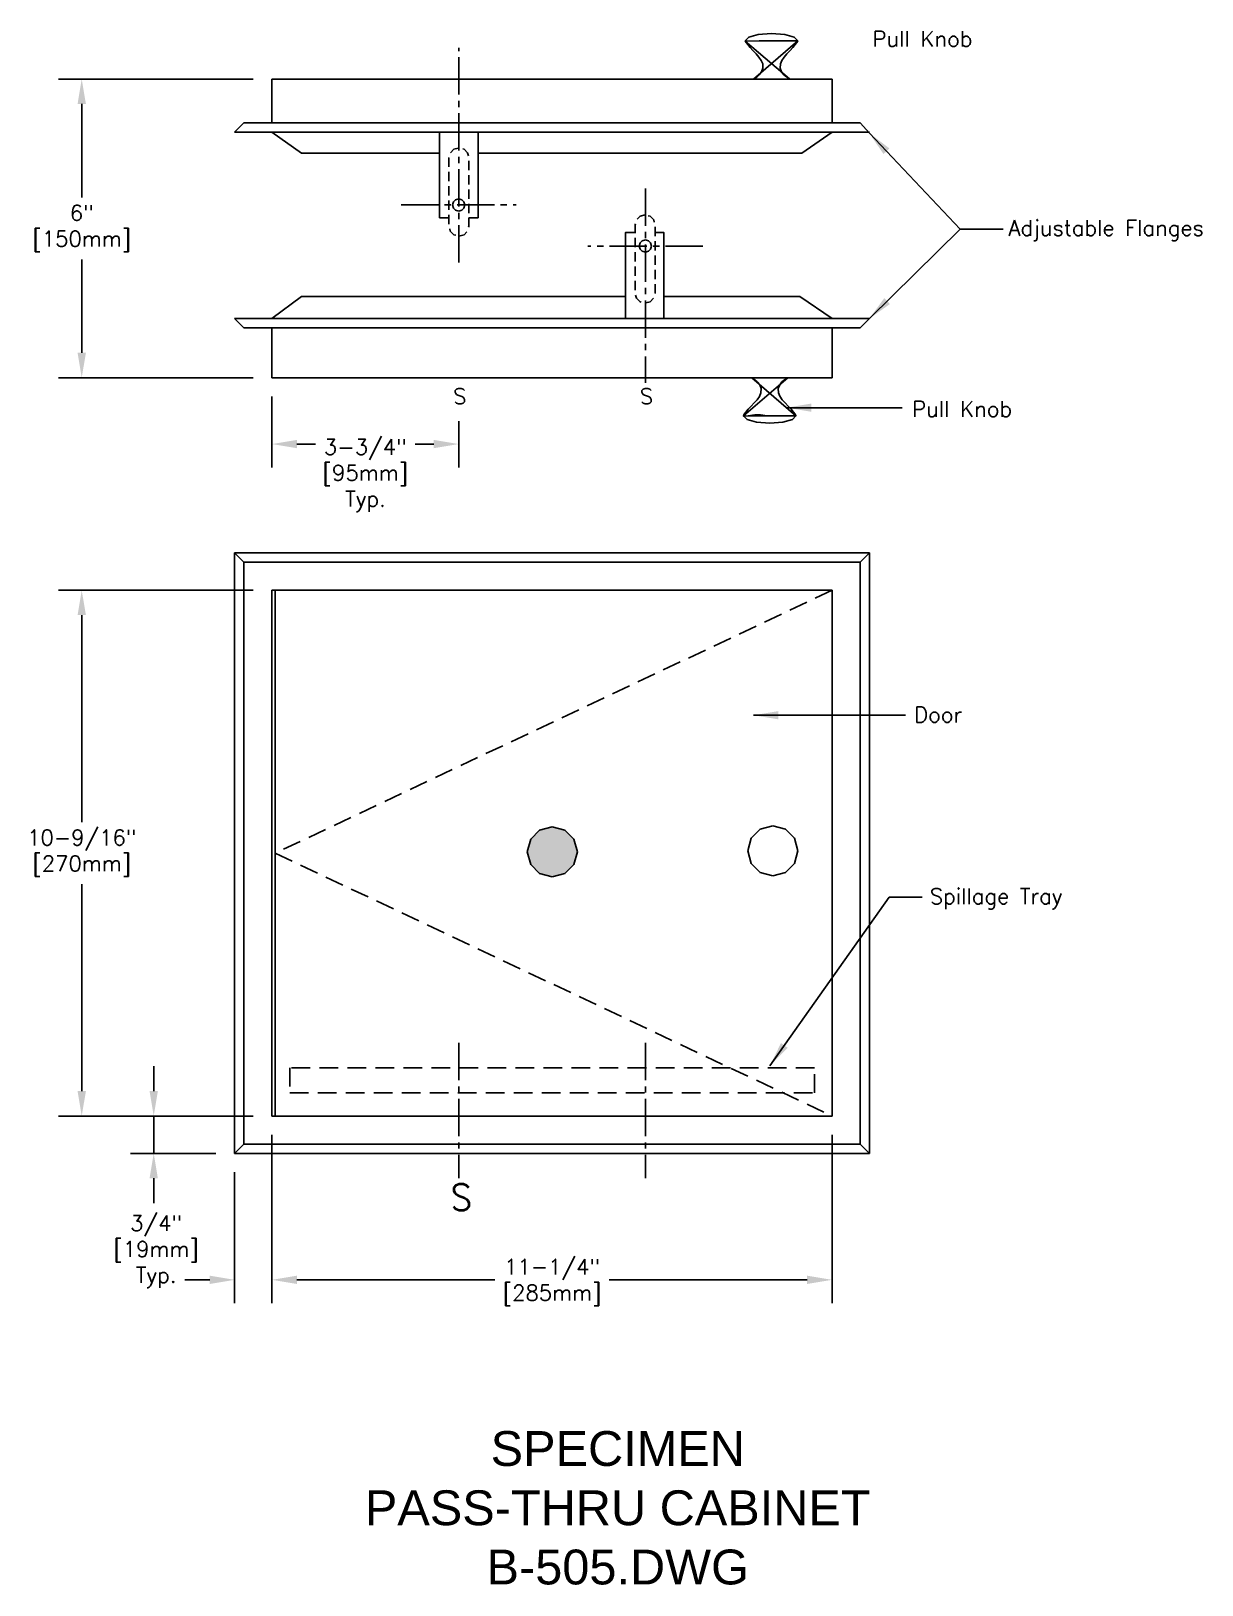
# Model space of a CAD drawing. Extents: x 1.8 to 25.3, y 1.6 to 32.9.
import ezdxf
from ezdxf.enums import TextEntityAlignment as Align

# ---------------------------------------------------------------- set-up
doc = ezdxf.new("R2010")
doc.units = 0
doc.header["$MEASUREMENT"] = 0
doc.header["$PDMODE"] = 3
doc.header["$PDSIZE"] = 1
doc.linetypes.add('CENTER2', pattern=[1.125, 0.75, -0.125, 0.125, -0.125])
doc.linetypes.add('HIDDEN2', pattern=[0.1875, 0.125, -0.0625])
doc.layers.get('0').update_dxf_attribs({"linetype": 'CONTINUOUS'})
doc.layers.get('DEFPOINTS').update_dxf_attribs({"linetype": 'CONTINUOUS'})
for name, color, linetype in [('DETAIL', 4, 'CONTINUOUS'), ('DIM', 1, 'CONTINUOUS'), ('TEXT', 2, 'CONTINUOUS')]:
    doc.layers.add(name, color=color, linetype=linetype)
doc.styles.add('ARIAL_5', font='ARIAL.TTF', dxfattribs={"height": 5})
doc.styles.add('DIM_S_7', font='simplex.shx', dxfattribs={"height": 0.3125})
doc.styles.add('SN0', font='ROMANS', dxfattribs={"width": 4e-06})
doc.dimstyles.new('DIM_S_7', dxfattribs={"dimtxt": 0.12, "dimasz": 0.5, "dimexe": 0.46875, "dimexo": 0.375, "dimgap": 0.09375, "dimtad": 1, "dimtih": 1, "dimtoh": 1, "dimdec": 5, "dimrnd": 0.0625, "dimzin": 0, "dimtxsty": 'DIM_S_7', "dimcen": 0.09375, "dimaunit": 1, "dimazin": 3, "dimtfac": 1, "dimtdec": 4, "dimtofl": 0, "dimtmove": 0, "dimatfit": 3, "dimtolj": 1, "dimtzin": 0})

# ---------------------------------------------------------------- blocks, each defined once
blk = doc.blocks.new('*D7')
at = {"color": 0, "linetype": 'BYBLOCK'}
for p, q in [((50.144, 12.118), (46.229, 12.118)), ((46.697, 11.618), (46.697, 7.459)), ((46.697, 2.056), (46.697, 6.215)), ((50.144, 1.556), (46.229, 1.556))]:
    blk.add_line(p, q, dxfattribs=at)
for points in [[(46.614, 11.618), (46.781, 11.618), (46.697, 12.118)], [(46.614, 2.056), (46.781, 2.056), (46.697, 1.556)]]:
    blk.add_solid(points, dxfattribs=at)
at = {"layer": 'DEFPOINTS', "color": 0, "linetype": 'BYBLOCK'}
for p in [(50.519, 12.118), (46.697, 1.556), (50.519, 1.556)]:
    blk.add_point(p, dxfattribs=at)
at = {"color": 0, "linetype": 'BYBLOCK', "insert": (46.697, 6.837), "char_height": 0.3125, "attachment_point": 5, "style": 'DIM_S_7'}
blk.add_mtext('\\A1;10-9/16"\\P[270mm]', dxfattribs=at)
blk = doc.blocks.new('*D8')
at = {"color": 0, "linetype": 'BYBLOCK'}
for p, q in [((50.519, 1.181), (50.519, -2.204)), ((61.769, 1.181), (61.769, -2.204)), ((51.019, -1.735), (54.994, -1.735)), ((61.269, -1.735), (57.294, -1.735))]:
    blk.add_line(p, q, dxfattribs=at)
for points in [[(51.019, -1.652), (51.019, -1.818), (50.519, -1.735)], [(61.269, -1.652), (61.269, -1.818), (61.769, -1.735)]]:
    blk.add_solid(points, dxfattribs=at)
at = {"layer": 'DEFPOINTS', "color": 0, "linetype": 'BYBLOCK'}
for p in [(50.519, 1.556), (61.769, 1.556), (61.769, -1.735)]:
    blk.add_point(p, dxfattribs=at)
at = {"color": 0, "linetype": 'BYBLOCK', "insert": (56.144, -1.786), "char_height": 0.3125, "attachment_point": 5, "style": 'DIM_S_7'}
blk.add_mtext('\\A1;11-1/4"\\P[285mm]', dxfattribs=at)
blk = doc.blocks.new('*D10')
at = {"color": 0, "linetype": 'BYBLOCK'}
for p, q in [((48.143, 2.056), (48.143, 2.556)), ((50.144, 1.556), (47.674, 1.556)), ((48.143, 1.556), (48.143, 0.806)), ((49.394, 0.806), (47.674, 0.806)), ((48.143, 0.306), (48.143, -0.194))]:
    blk.add_line(p, q, dxfattribs=at)
for points in [[(48.06, 2.056), (48.226, 2.056), (48.143, 1.556)], [(48.06, 0.306), (48.226, 0.306), (48.143, 0.806)]]:
    blk.add_solid(points, dxfattribs=at)
at = {"layer": 'DEFPOINTS', "color": 0, "linetype": 'BYBLOCK'}
for p in [(50.519, 1.556), (48.143, 0.806), (49.769, 0.806)]:
    blk.add_point(p, dxfattribs=at)
at = {"color": 0, "linetype": 'BYBLOCK', "insert": (48.194, -1.169), "char_height": 0.3125, "attachment_point": 5, "style": 'DIM_S_7'}
blk.add_mtext('\\A1;3/4"\\P[19mm]\\PTyp.', dxfattribs=at)
blk = doc.blocks.new('*D11')
at = {"color": 0, "linetype": 'BYBLOCK'}
for p, q in [((50.519, 16.013), (50.519, 14.587)), ((54.269, 15.513), (54.269, 14.587)), ((51.019, 15.055), (51.392, 15.055)), ((53.769, 15.055), (53.395, 15.055))]:
    blk.add_line(p, q, dxfattribs=at)
for points in [[(51.019, 15.139), (51.019, 14.972), (50.519, 15.055)], [(53.769, 15.139), (53.769, 14.972), (54.269, 15.055)]]:
    blk.add_solid(points, dxfattribs=at)
at = {"layer": 'DEFPOINTS', "color": 0, "linetype": 'BYBLOCK'}
for p in [(50.519, 16.388), (54.269, 15.888), (54.269, 15.055)]:
    blk.add_point(p, dxfattribs=at)
at = {"color": 0, "linetype": 'BYBLOCK', "insert": (52.394, 14.424), "char_height": 0.3125, "attachment_point": 5, "style": 'DIM_S_7'}
blk.add_mtext('\\A1;3-3/4"\\P[95mm]\\PTyp.', dxfattribs=at)
blk = doc.blocks.new('*D12')
at = {"color": 0, "linetype": 'BYBLOCK'}
for p, q in [((50.144, 22.388), (46.229, 22.388)), ((46.697, 21.888), (46.697, 20.01)), ((46.697, 16.888), (46.697, 18.766)), ((50.144, 16.388), (46.229, 16.388))]:
    blk.add_line(p, q, dxfattribs=at)
for points in [[(46.614, 21.888), (46.781, 21.888), (46.697, 22.388)], [(46.614, 16.888), (46.781, 16.888), (46.697, 16.388)]]:
    blk.add_solid(points, dxfattribs=at)
at = {"layer": 'DEFPOINTS', "color": 0, "linetype": 'BYBLOCK'}
for p in [(50.519, 22.388), (46.697, 16.388), (50.519, 16.388)]:
    blk.add_point(p, dxfattribs=at)
at = {"color": 0, "linetype": 'BYBLOCK', "insert": (46.697, 19.388), "char_height": 0.3125, "attachment_point": 5, "style": 'DIM_S_7'}
blk.add_mtext('\\A1;6"\\P[150mm]', dxfattribs=at)

msp = doc.modelspace()

# ---------------------------------------------------------------- hatches: boundary and pattern name
at = {"layer": 'DETAIL', "linetype": 'CONTINUOUS'}
msp.add_hatch(color=256, dxfattribs=at).paths.add_polyline_path([(12.242157, 15.871547), (12.496108, 15.940221), (12.676581, 16.120663), (12.745263, 16.37452), (12.676581, 16.628448), (12.496108, 16.808913), (12.242157, 16.877595), (11.988207, 16.808913), (11.80768, 16.628448), (11.738966, 16.37452), (11.80768, 16.120663), (11.988207, 15.940221)])

# ---------------------------------------------------------------- linework, layer by layer
at = {"layer": 'DEFPOINTS', "color": 0, "linetype": 'BYBLOCK'}
for p in [(6.611319, 11.065918), (5.861319, 10.315918)]:
    msp.add_point(p, dxfattribs=at)
at = {"layer": 'DETAIL', "linetype": 'CONTINUOUS'}
for p, q in [((6.611319, 31.026512), (6.611319, 31.898585)), ((6.611319, 31.898585), (17.861562, 31.898585)), ((17.861562, 31.898585), (17.861562, 31.026512)), ((6.048819, 31.015327), (5.861319, 30.827827)), ((18.424062, 31.015327), (6.048819, 31.015327)), ((18.424062, 31.015327), (18.611562, 30.810823)), ((18.611562, 30.827827), (5.861319, 30.827827)), ((7.20433, 30.406937), (6.611319, 30.827827)), ((17.861562, 30.827827), (17.257348, 30.406937)), ((9.976899, 30.406937), (7.20433, 30.406937)), ((17.257348, 30.406937), (10.751592, 30.406937)), ((6.611319, 27.086578), (7.202782, 27.527971)), ((7.202782, 27.527971), (13.709847, 27.527971)), ((14.484548, 27.527971), (17.211472, 27.527971)), ((17.211472, 27.527971), (17.861562, 27.086578)), ((18.611562, 27.086578), (5.861319, 27.086578)), ((5.861319, 27.086578), (6.048819, 26.899078)), ((18.424062, 26.899078), (6.048819, 26.899078)), ((6.611319, 26.899078), (6.611319, 25.898585)), ((17.861562, 25.898585), (17.861562, 26.899078)), ((18.424062, 26.899078), (18.611562, 27.086578)), ((6.611319, 25.898585), (17.861562, 25.898585))]:
    msp.add_line(p, q, dxfattribs=at)
at = {"layer": 'DETAIL', "linetype": 'CENTER2'}
for p, q in [((10.361319, 12.536441), (10.361319, 9.815918)), ((14.111562, 12.536441), (14.111562, 9.815918))]:
    msp.add_line(p, q, dxfattribs=at)
at = {"layer": 'DETAIL', "linetype": 'CONTINUOUS'}
for points in [[(16.284537, 31.897512), (16.347607, 31.93766), (16.399289, 31.98366), (16.445197, 32.040978), (16.473902, 32.115583), (16.468174, 32.201638), (16.439476, 32.270491), (16.393475, 32.339289), (16.336157, 32.402421), (16.272994, 32.471305), (16.215676, 32.528623), (16.169777, 32.591786), (16.135351, 32.631934), (16.118514, 32.666391), (16.190546, 32.740102), (16.379787, 32.792508), (16.64598, 32.812461), (16.912243, 32.792508), (17.101469, 32.740102), (17.17347, 32.666391)], [(17.00754, 31.899137), (16.944377, 31.939284), (16.89278, 31.98516), (16.846912, 32.042509), (16.818175, 32.117083), (16.823896, 32.203138), (16.852632, 32.272022), (16.898508, 32.340883), (16.955826, 32.404038), (17.01899, 32.472805), (17.076424, 32.530248), (17.1223, 32.593286), (17.156727, 32.633465), (17.17347, 32.667891), (16.901408, 32.664083), (16.394532, 32.663484), (16.118087, 32.66067)], [(10.361319, 29.24672), (10.422787, 29.263338), (10.466464, 29.307022), (10.48309, 29.368483), (10.466464, 29.429866), (10.422787, 29.473535), (10.361319, 29.490154), (10.299935, 29.473535), (10.256275, 29.429866), (10.239648, 29.368483), (10.256275, 29.307022), (10.299935, 29.263338)], [(10.361319, 29.24672), (10.422787, 29.263338), (10.466464, 29.307022), (10.48309, 29.368483), (10.466464, 29.429866), (10.422787, 29.473535), (10.361319, 29.490154), (10.299935, 29.473535), (10.256275, 29.429866), (10.239648, 29.368483), (10.256275, 29.307022), (10.299935, 29.263338)], [(14.111562, 28.66521), (14.050094, 28.648584), (14.006394, 28.604923), (13.989768, 28.543532), (14.006394, 28.482071), (14.050094, 28.438387), (14.111562, 28.421769), (14.172945, 28.438387), (14.216591, 28.482071), (14.233209, 28.543532), (14.216591, 28.604923), (14.172945, 28.648584)], [(14.111562, 28.66521), (14.050094, 28.648584), (14.006394, 28.604923), (13.989768, 28.543532), (14.006394, 28.482071), (14.050094, 28.438387), (14.111562, 28.421769), (14.172945, 28.438387), (14.216591, 28.482071), (14.233209, 28.543532), (14.216591, 28.604923), (14.172945, 28.648584)], [(16.970393, 25.898585), (16.907346, 25.858399), (16.855633, 25.81253), (16.809757, 25.755088), (16.781051, 25.6806), (16.78678, 25.59446), (16.815485, 25.525692), (16.861354, 25.456808), (16.918796, 25.393645), (16.981959, 25.324885), (17.039277, 25.267443), (17.085153, 25.204404), (17.119611, 25.164249), (17.136439, 25.129792), (17.064407, 25.056088), (16.875158, 25.003675), (16.60895, 24.98373), (16.342702, 25.003675), (16.153493, 25.056088), (16.081484, 25.129792)], [(16.247413, 25.897054), (16.310577, 25.856906), (16.362174, 25.810906), (16.408042, 25.753588), (16.436779, 25.678983), (16.431058, 25.592929), (16.402321, 25.524076), (16.356445, 25.455184), (16.29901, 25.392145), (16.235964, 25.323261), (16.178529, 25.265943), (16.132653, 25.20278), (16.098227, 25.162632), (16.081484, 25.128175), (16.35353, 25.132069), (16.860382, 25.132699), (17.136867, 25.135513)], [(16.555853, 25.133802), (16.179384, 25.133802), (16.307631, 25.152147), (16.427692, 25.152147)], [(16.868054, 25.133802), (17.014885, 25.133802)], [(18.611562, 10.315918), (18.611562, 22.378418), (5.861319, 22.378418), (5.861319, 10.315918)], [(18.424062, 10.503418), (18.424062, 22.190918), (6.048819, 22.190918), (6.048819, 10.503418)], [(17.861562, 11.065918), (17.861562, 21.628418), (6.611319, 21.628418), (6.611319, 11.065918)], [(12.242157, 15.871547), (12.496108, 15.940221), (12.676581, 16.120663), (12.745263, 16.37452), (12.676581, 16.628448), (12.496108, 16.808913), (12.242157, 16.877595), (11.988207, 16.808913), (11.80768, 16.628448), (11.738966, 16.37452), (11.80768, 16.120663), (11.988207, 15.940221)], [(12.242157, 15.871547), (12.496108, 15.940221), (12.676581, 16.120663), (12.745263, 16.37452), (12.676581, 16.628448), (12.496108, 16.808913), (12.242157, 16.877595), (11.988207, 16.808913), (11.80768, 16.628448), (11.738966, 16.37452), (11.80768, 16.120663), (11.988207, 15.940221)]]:
    msp.add_lwpolyline(points, close=True, dxfattribs=at)
at = {"layer": 'DETAIL', "linetype": 'CENTER2'}
for points in [[(10.361319, 28.210817), (10.361319, 32.522819)], [(14.111562, 29.701146), (14.111562, 25.792477)], [(9.203704, 29.368483), (11.519034, 29.368483)], [(15.269123, 28.543542), (12.953852, 28.543427)]]:
    msp.add_lwpolyline(points, dxfattribs=at)
at = {"layer": 'DETAIL', "linetype": 'CONTINUOUS'}
for points in [[(10.567947, 29.110257), (10.751592, 29.110257), (10.751592, 30.827827), (9.976899, 30.827827), (9.976899, 29.110257)], [(10.567947, 29.110257), (10.751592, 29.110257), (10.751592, 30.827827), (9.976899, 30.827827), (9.976899, 29.110257)], [(9.976899, 29.110257), (10.166233, 29.110257)], [(9.976899, 29.110257), (10.166233, 29.110257)], [(13.709847, 27.086578), (14.484548, 27.086578), (14.484548, 28.813107), (14.306625, 28.813107)], [(13.90491, 28.813107), (13.709847, 28.813107), (13.709847, 27.086578)], [(13.709847, 27.086578), (14.484548, 27.086578), (14.484548, 28.813107), (14.306625, 28.813107)], [(13.90491, 28.813107), (13.709847, 28.813107), (13.709847, 27.086578)], [(6.048819, 22.190918), (5.861319, 22.378418)], [(18.424062, 22.190918), (18.611562, 22.378418)], [(6.677815, 21.628418), (6.677815, 11.065918)], [(16.67202, 16.894882), (16.418131, 16.826177), (16.237627, 16.645673), (16.168914, 16.391784)], [(17.175211, 16.391784), (17.106505, 16.645673), (16.92597, 16.826177), (16.67202, 16.894882)], [(16.168914, 16.391784), (16.237627, 16.137857), (16.418131, 15.957392), (16.67202, 15.88871)], [(16.67202, 15.88871), (16.92597, 15.957392), (17.106505, 16.137857), (17.175211, 16.391784)], [(6.048819, 10.503418), (5.861319, 10.315918)], [(18.424062, 10.503418), (18.611562, 10.315918)]]:
    msp.add_lwpolyline(points, dxfattribs=at)
at = {"layer": 'DETAIL', "linetype": 'HIDDEN2', "ltscale": 1.5, "flags": 128}
for points in [[(10.367133, 28.743093), (10.468485, 28.770509), (10.540532, 28.842549), (10.567947, 28.943877), (10.567947, 30.315068), (10.540532, 30.416443), (10.468485, 30.488459), (10.367133, 30.515851), (10.265734, 30.488459), (10.193656, 30.416443), (10.166233, 30.315068), (10.166233, 28.943877), (10.193656, 28.842549), (10.265734, 28.770509)], [(14.105841, 29.168829), (14.00442, 29.141437), (13.932333, 29.069413), (13.90491, 28.968022), (13.90491, 27.596855), (13.932333, 27.495518), (14.00442, 27.423471), (14.105841, 27.39604), (14.20717, 27.423471), (14.27921, 27.495518), (14.306625, 27.596855), (14.306625, 28.968022), (14.27921, 29.069413), (14.20717, 29.141437)]]:
    msp.add_lwpolyline(points, close=True, dxfattribs=at)
at = {"layer": 'DETAIL', "linetype": 'HIDDEN2', "ltscale": 3}
msp.add_lwpolyline([(17.861562, 21.628418), (6.677815, 16.347168), (17.861562, 11.065918)], dxfattribs=at)
msp.add_lwpolyline([(6.970801, 11.531532), (17.506083, 11.531532), (17.506083, 12.036441), (6.970801, 12.036441)], close=True, dxfattribs=at)
at = {"layer": 'DIM', "linetype": 'CONTINUOUS'}
for p, q in [((6.611319, 10.690918), (6.611319, 7.306484)), ((5.861319, 9.940918), (5.861319, 7.306484)), ((5.361319, 7.775234), (4.861319, 7.775234)), ((7.111319, 7.775234), (7.611319, 7.775234))]:
    msp.add_line(p, q, dxfattribs=at)
for points in [[(5.361319, 7.858567), (5.361319, 7.6919), (5.861319, 7.775234)], [(7.111319, 7.858567), (7.111319, 7.6919), (6.611319, 7.775234)]]:
    msp.add_solid(points, dxfattribs=at)

# ---------------------------------------------------------------- texts
at = {"layer": 'DETAIL', "linetype": 'CONTINUOUS', "style": 'SN0', "width": 0.998879}
msp.add_text('S', height=0.528111, dxfattribs=at).set_placement((10.200688, 9.169832), (10.627727, 9.169832), align=Align.FIT)
at = {"layer": 'DIM', "linetype": 'CONTINUOUS', "style": 'DIM_S_7'}
for s, p in [('Pull Knob', (18.671725, 32.549309)), ('Adjustable Flanges', (21.407593, 28.750589)), ('S', (10.253492, 25.37028)), ('S', (13.998475, 25.37028)), ('Pull Knob', (19.471817, 25.113725)), ('Door', (19.513561, 18.974151)), ('Spillage Tray', (19.827169, 15.325294))]:
    msp.add_text(s, height=0.3125, dxfattribs=at).set_placement(p)
at = {"layer": 'TEXT', "linetype": 'CONTINUOUS', "style": 'ARIAL_5'}
for s, p in [('SPECIMEN', (13.556744, 4.386789)), ('PASS-THRU CABINET', (13.556744, 3.196698)), ('B-505.DWG', (13.556744, 2.006606))]:
    msp.add_text(s, height=0.7, dxfattribs=at).set_placement(p, align=Align.MIDDLE)

# ---------------------------------------------------------------- dimensions: what is measured, and where the dimension line sits
at = {"layer": 'DIM', "linetype": 'CONTINUOUS'}
for base, p1, p2, text, picture, middle in [((2.789914, 25.898585), (6.611319, 31.898585), (6.611319, 25.898585), '6"\\P[150mm]', '*D12', (2.789914, 28.898585)), ((2.789914, 11.065918), (6.611319, 21.628418), (6.611319, 11.065918), '10-9/16"\\P[270mm]', '*D7', (2.789914, 16.347168))]:
    dim = msp.add_linear_dim(base=base, p1=p1, p2=p2, angle=90, text=text, dimstyle='DIM_S_7', override={"dimpost": '\\X'}, dxfattribs=at)
    dim.commit()
    dim.dimension.update_dxf_attribs({"geometry": picture, "text_midpoint": middle, "insert": (-43.907522, 9.510265)})
for base, p1, p2, text, picture, middle in [((10.361319, 24.565589), (6.611319, 25.898585), (10.361319, 25.398426), '3-3/4"\\P[95mm]\\PTyp.', '*D11', (8.486319, 23.934454)), ((17.861562, 7.775234), (6.611319, 11.065918), (17.861562, 11.065918), '11-1/4"\\P[285mm]', '*D8', (12.23644, 7.723814))]:
    dim = msp.add_linear_dim(base=base, p1=p1, p2=p2, text=text, dimstyle='DIM_S_7', override={"dimpost": '\\X'}, dxfattribs=at)
    dim.commit()
    dim.dimension.update_dxf_attribs({"geometry": picture, "text_midpoint": middle, "dimtype": 160, "insert": (-43.907522, 9.510265)})
dim = msp.add_linear_dim(base=(4.235405, 10.315918), p1=(6.611319, 11.065918), p2=(5.861319, 10.315918), angle=90, text='3/4"\\P[19mm]\\PTyp.', dimstyle='DIM_S_7', override={"dimpost": '\\X'}, dxfattribs=at)
dim.commit()
dim.dimension.update_dxf_attribs({"geometry": '*D10', "text_midpoint": (4.286845, 8.340845), "dimtype": 160, "insert": (-43.907522, 9.510265)})

# ---------------------------------------------------------------- leaders
for points in [[(18.611562, 30.810823), (20.435513, 28.883875), (21.299516, 28.883875)], [(18.611562, 27.086578), (20.435513, 28.883875)], [(16.94627, 25.296375), (19.272432, 25.296375)], [(16.281653, 19.117904), (19.338894, 19.117904)], [(16.613961, 12.075775), (19.006585, 15.463969), (19.671203, 15.463969)]]:
    msp.add_leader(points, dimstyle='DIM_S_7', dxfattribs=at)

doc.saveas('drawing.dxf')
